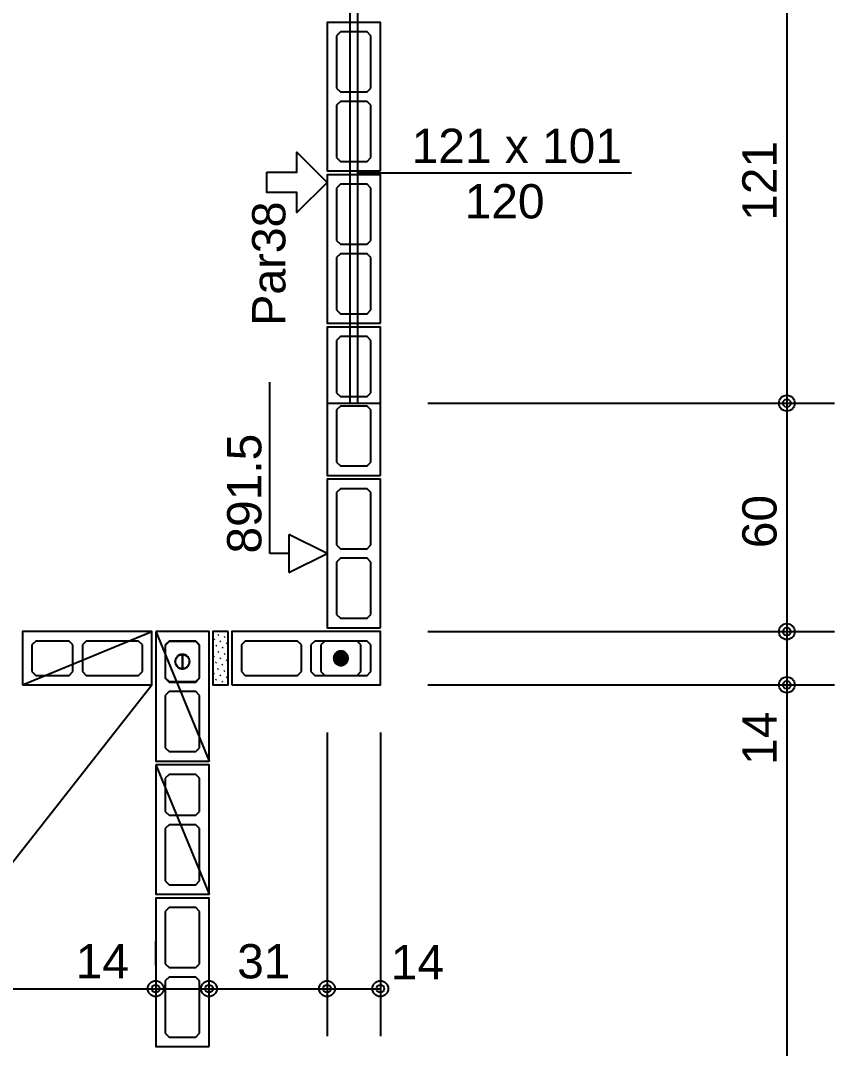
# Model space of a CAD drawing. Extents: x 0 to 119, y 0 to 84.
# Drawn here: x 39.85 to 44.13, y 58.51 to 63.91 of the extents above; entities that cross this region are included whole.
import ezdxf

# ---------------------------------------------------------------- set-up
doc = ezdxf.new("R2010")
doc.units = 0
doc.header["$MEASUREMENT"] = 0
doc.linetypes.add('ESTILO_TQS_0003', pattern=[1.5, 0.5, -0.4, 0.1, -0.5])
doc.linetypes.add('ESTILO_TQS_0005', pattern=[0.4, 0.3, -0.1])
for name, color, linetype in [('18', 6, 'CONTINUOUS'), ('27', 250, 'CONTINUOUS'), ('3', 7, 'CONTINUOUS'), ('35', 255, 'CONTINUOUS')]:
    doc.layers.add(name, color=color, linetype=linetype)
doc.styles.add('TQS_ARIAL', font='arial.ttf')

msp = doc.modelspace()

# ---------------------------------------------------------------- linework, layer by layer
at = {"layer": '18', "color": 6, "linetype": 'Continuous'}
for p, q in [((41.160294, 61.11055), (41.160294, 62.01055)), ((41.460294, 61.11055), (41.260294, 61.21055)), ((41.260294, 61.21055), (41.260294, 61.01055)), ((41.260294, 61.11055), (41.160294, 61.11055)), ((41.260294, 61.01055), (41.460294, 61.11055))]:
    msp.add_line(p, q, dxfattribs=at)
at = {"layer": '27', "color": 250, "linetype": 'ESTILO_TQS_0005'}
for points in [[(41.670294, 63.53555), (41.690294, 63.55555), (41.690294, 63.83055), (41.670294, 63.85055), (41.530294, 63.85055), (41.510294, 63.83055), (41.510294, 63.55555), (41.530294, 63.53555), (41.670294, 63.53555)], [(41.670294, 63.17055), (41.690294, 63.19055), (41.690294, 63.46555), (41.670294, 63.48555), (41.530294, 63.48555), (41.510294, 63.46555), (41.510294, 63.19055), (41.530294, 63.17055), (41.670294, 63.17055)], [(41.670294, 62.73555), (41.690294, 62.75555), (41.690294, 63.03055), (41.670294, 63.05055), (41.530294, 63.05055), (41.510294, 63.03055), (41.510294, 62.75555), (41.530294, 62.73555), (41.670294, 62.73555)], [(41.670294, 62.37055), (41.690294, 62.39055), (41.690294, 62.66555), (41.670294, 62.68555), (41.530294, 62.68555), (41.510294, 62.66555), (41.510294, 62.39055), (41.530294, 62.37055), (41.670294, 62.37055)], [(41.670294, 61.93555), (41.690294, 61.95555), (41.690294, 62.23055), (41.670294, 62.25055), (41.530294, 62.25055), (41.510294, 62.23055), (41.510294, 61.95555), (41.530294, 61.93555), (41.670294, 61.93555)], [(41.670294, 61.57055), (41.690294, 61.59055), (41.690294, 61.86555), (41.670294, 61.88555), (41.530294, 61.88555), (41.510294, 61.86555), (41.510294, 61.59055), (41.530294, 61.57055), (41.670294, 61.57055)], [(41.670294, 61.13555), (41.690294, 61.15555), (41.690294, 61.43055), (41.670294, 61.45055), (41.530294, 61.45055), (41.510294, 61.43055), (41.510294, 61.15555), (41.530294, 61.13555), (41.670294, 61.13555)], [(41.670294, 60.77055), (41.690294, 60.79055), (41.690294, 61.06555), (41.670294, 61.08555), (41.530294, 61.08555), (41.510294, 61.06555), (41.510294, 60.79055), (41.530294, 60.77055), (41.670294, 60.77055)], [(39.910294, 60.49055), (39.930294, 60.47055), (40.105294, 60.47055), (40.125294, 60.49055), (40.125294, 60.63055), (40.105294, 60.65055), (39.930294, 60.65055), (39.910294, 60.63055), (39.910294, 60.49055)], [(40.175294, 60.49055), (40.195294, 60.47055), (40.470294, 60.47055), (40.490294, 60.49055), (40.490294, 60.63055), (40.470294, 60.65055), (40.195294, 60.65055), (40.175294, 60.63055), (40.175294, 60.49055)], [(40.630294, 60.65055), (40.610294, 60.63055), (40.610294, 60.45555), (40.630294, 60.43555), (40.770294, 60.43555), (40.790294, 60.45555), (40.790294, 60.63055), (40.770294, 60.65055), (40.630294, 60.65055)], [(41.010294, 60.49055), (41.030294, 60.47055), (41.305294, 60.47055), (41.325294, 60.49055), (41.325294, 60.63055), (41.305294, 60.65055), (41.030294, 60.65055), (41.010294, 60.63055), (41.010294, 60.49055)], [(41.375294, 60.49055), (41.395294, 60.47055), (41.670294, 60.47055), (41.690294, 60.49055), (41.690294, 60.63055), (41.670294, 60.65055), (41.395294, 60.65055), (41.375294, 60.63055), (41.375294, 60.49055)], [(40.630294, 60.38555), (40.610294, 60.36555), (40.610294, 60.09055), (40.630294, 60.07055), (40.770294, 60.07055), (40.790294, 60.09055), (40.790294, 60.36555), (40.770294, 60.38555), (40.630294, 60.38555)], [(40.630294, 59.95055), (40.610294, 59.93055), (40.610294, 59.75555), (40.630294, 59.73555), (40.770294, 59.73555), (40.790294, 59.75555), (40.790294, 59.93055), (40.770294, 59.95055), (40.630294, 59.95055)], [(40.630294, 59.68555), (40.610294, 59.66555), (40.610294, 59.39055), (40.630294, 59.37055), (40.770294, 59.37055), (40.790294, 59.39055), (40.790294, 59.66555), (40.770294, 59.68555), (40.630294, 59.68555)], [(40.770294, 58.93555), (40.790294, 58.95555), (40.790294, 59.23055), (40.770294, 59.25055), (40.630294, 59.25055), (40.610294, 59.23055), (40.610294, 58.95555), (40.630294, 58.93555), (40.770294, 58.93555)], [(40.770294, 58.57055), (40.790294, 58.59055), (40.790294, 58.86555), (40.770294, 58.88555), (40.630294, 58.88555), (40.610294, 58.86555), (40.610294, 58.59055), (40.630294, 58.57055), (40.770294, 58.57055)]]:
    msp.add_lwpolyline(points, dxfattribs=at)
at = {"layer": '3', "color": 7, "linetype": 'Continuous'}
for p, q in [((41.58025, 64.32055), (41.58025, 61.90055)), ((41.62025, 64.32055), (41.62025, 61.90055)), ((41.62025, 63.11055), (43.059885, 63.11055)), ((41.46025, 61.90055), (41.74025, 61.90055)), ((39.860294, 60.42055), (40.540294, 60.70055)), ((40.560294, 60.70055), (40.840294, 60.02055)), ((40.863518, 60.70055), (40.863518, 60.70055)), ((40.907712, 60.70055), (40.907712, 60.70055)), ((40.630294, 60.64805), (40.610294, 60.62805)), ((40.770294, 60.64805), (40.630294, 60.64805)), ((40.790294, 60.62805), (40.770294, 60.64805)), ((40.868209, 60.661048), (40.864674, 60.657512)), ((40.89066, 60.683498), (40.887124, 60.679963)), ((40.901355, 60.649999), (40.897819, 60.646463)), ((40.923806, 60.67245), (40.92027, 60.668914)), ((40.93565, 60.684294), (40.93565, 60.684294)), ((40.940294, 60.688938), (40.940294, 60.688938)), ((40.940294, 60.644744), (40.940294, 60.644744)), ((41.447794, 60.65055), (41.427794, 60.63055)), ((41.617794, 60.65055), (41.447794, 60.65055)), ((41.637794, 60.63055), (41.617794, 60.65055)), ((40.610294, 60.62805), (40.610294, 60.45805)), ((40.790294, 60.45805), (40.790294, 60.62805)), ((40.878904, 60.627548), (40.875369, 60.624013)), ((40.889599, 60.594049), (40.886064, 60.590514)), ((40.91205, 60.6165), (40.908514, 60.612964)), ((40.917972, 60.622422), (40.917972, 60.622422)), ((40.934501, 60.63895), (40.930965, 60.635415)), ((40.940294, 60.60055), (40.940294, 60.60055)), ((41.427794, 60.63055), (41.427794, 60.49055)), ((41.637794, 60.49055), (41.637794, 60.63055)), ((40.867149, 60.571599), (40.863613, 60.568063)), ((40.877844, 60.538099), (40.874308, 60.534564)), ((40.900294, 60.56055), (40.896759, 60.557014)), ((40.922745, 60.583001), (40.919209, 60.579465)), ((40.933793, 60.549855), (40.930258, 60.546319)), ((40.940294, 60.556356), (40.940294, 60.556356)), ((40.866442, 60.482503), (40.862906, 60.478968)), ((40.882617, 60.498678), (40.882617, 60.498678)), ((40.888892, 60.504954), (40.885357, 60.501418)), ((40.911343, 60.527404), (40.907807, 60.523869)), ((40.922391, 60.494259), (40.918856, 60.490723)), ((40.940294, 60.512162), (40.940294, 60.512162)), ((41.427794, 60.49055), (41.447794, 60.47055)), ((41.617794, 60.47055), (41.637794, 60.49055)), ((40.610294, 60.45805), (40.630294, 60.43805)), ((40.630294, 60.43805), (40.770294, 60.43805)), ((40.770294, 60.43805), (40.790294, 60.45805)), ((40.864939, 60.436806), (40.864939, 60.436806)), ((40.87749, 60.449357), (40.873955, 60.445822)), ((40.899941, 60.471808), (40.896405, 60.468273)), ((40.910989, 60.438662), (40.907454, 60.435127)), ((40.93344, 60.461113), (40.929904, 60.457578)), ((40.940294, 60.467967), (40.940294, 60.467967)), ((41.447794, 60.47055), (41.617794, 60.47055)), ((35.440276, 53.93055), (40.540294, 60.42055)), ((40.940294, 60.423773), (40.940294, 60.423773)), ((40.560294, 60.00055), (40.840294, 59.32055))]:
    msp.add_line(p, q, dxfattribs=at)
for points in [[(41.740294, 63.12055), (41.740294, 63.90055), (41.460294, 63.90055), (41.460294, 63.12055), (41.740294, 63.12055)], [(41.144303, 63.113208), (41.302276, 63.113208), (41.302276, 63.218524), (41.46025, 63.06055), (41.302276, 62.902576), (41.302276, 63.007892), (41.144303, 63.007892), (41.144303, 63.113208)], [(41.740294, 62.32055), (41.740294, 63.10055), (41.460294, 63.10055), (41.460294, 62.32055), (41.740294, 62.32055)], [(41.740294, 61.52055), (41.740294, 62.30055), (41.460294, 62.30055), (41.460294, 61.52055), (41.740294, 61.52055)], [(41.740294, 60.72055), (41.740294, 61.50055), (41.460294, 61.50055), (41.460294, 60.72055), (41.740294, 60.72055)], [(39.860294, 60.42055), (40.540294, 60.42055), (40.540294, 60.70055), (39.860294, 60.70055), (39.860294, 60.42055)], [(40.560294, 60.70055), (40.560294, 60.02055), (40.840294, 60.02055), (40.840294, 60.70055), (40.560294, 60.70055)], [(40.940294, 60.70055), (40.860294, 60.70055), (40.860294, 60.42055), (40.940294, 60.42055), (40.940294, 60.70055)], [(40.960294, 60.42055), (41.740294, 60.42055), (41.740294, 60.70055), (40.960294, 60.70055), (40.960294, 60.42055)], [(41.533394, 60.56055), (41.533391, 60.560489), (41.533382, 60.560429), (41.533367, 60.56037), (41.533346, 60.560313), (41.533319, 60.560259), (41.533287, 60.560207), (41.53325, 60.560159), (41.533208, 60.560115), (41.533162, 60.560076), (41.533112, 60.560041), (41.533059, 60.560011), (41.533003, 60.559987), (41.532945, 60.559969), (41.532885, 60.559957), (41.532825, 60.559951), (41.532764, 60.559951), (41.532703, 60.559957), (41.532644, 60.559969), (41.532586, 60.559987), (41.53253, 60.560011), (41.532477, 60.560041), (41.532427, 60.560076), (41.532381, 60.560115), (41.532339, 60.560159), (41.532302, 60.560207), (41.53227, 60.560259), (41.532243, 60.560313), (41.532222, 60.56037), (41.532207, 60.560429), (41.532197, 60.560489), (41.532194, 60.56055), (41.570594, 60.56055), (41.5704, 60.564374), (41.569821, 60.568159), (41.568861, 60.571866), (41.567531, 60.575457), (41.565845, 60.578894), (41.563819, 60.582144), (41.561475, 60.585172), (41.558837, 60.587947), (41.555932, 60.590441), (41.552789, 60.592629), (41.549441, 60.594487), (41.545922, 60.595997), (41.542269, 60.597143), (41.538518, 60.597914), (41.534709, 60.598301), (41.53088, 60.598301), (41.52707, 60.597914), (41.52332, 60.597143), (41.519666, 60.595997), (41.516147, 60.594487), (41.512799, 60.592629), (41.509657, 60.590441), (41.506751, 60.587947), (41.504113, 60.585172), (41.501769, 60.582144), (41.499744, 60.578894), (41.498058, 60.575457), (41.496728, 60.571866), (41.495768, 60.568159), (41.495188, 60.564374), (41.494994, 60.56055), (41.533394, 60.56055)], [(40.700294, 60.54365), (40.700355, 60.543647), (40.700415, 60.543638), (40.700474, 60.543622), (40.700531, 60.543601), (40.700585, 60.543575), (40.700637, 60.543542), (40.700685, 60.543505), (40.700729, 60.543463), (40.700769, 60.543417), (40.700803, 60.543367), (40.700833, 60.543314), (40.700857, 60.543258), (40.700875, 60.5432), (40.700887, 60.543141), (40.700894, 60.54308), (40.700894, 60.54302), (40.700887, 60.542959), (40.700875, 60.5429), (40.700857, 60.542842), (40.700833, 60.542786), (40.700803, 60.542733), (40.700769, 60.542683), (40.700729, 60.542637), (40.700685, 60.542595), (40.700637, 60.542558), (40.700585, 60.542525), (40.700531, 60.542499), (40.700474, 60.542478), (40.700415, 60.542462), (40.700355, 60.542453), (40.700294, 60.54245), (40.700294, 60.58085), (40.69647, 60.580656), (40.692685, 60.580076), (40.688978, 60.579116), (40.685388, 60.577787), (40.68195, 60.5761), (40.6787, 60.574075), (40.675672, 60.571731), (40.672897, 60.569093), (40.670403, 60.566188), (40.668216, 60.563045), (40.666357, 60.559697), (40.664847, 60.556178), (40.663701, 60.552525), (40.66293, 60.548774), (40.662543, 60.544965), (40.662543, 60.541135), (40.66293, 60.537326), (40.663701, 60.533575), (40.664847, 60.529922), (40.666357, 60.526403), (40.668216, 60.523055), (40.670403, 60.519912), (40.672897, 60.517007), (40.675672, 60.514369), (40.6787, 60.512025), (40.68195, 60.51), (40.685388, 60.508313), (40.688978, 60.506984), (40.692685, 60.506024), (40.69647, 60.505444), (40.700294, 60.50525), (40.700294, 60.54365)], [(40.700294, 60.54245), (40.700234, 60.542453), (40.700174, 60.542462), (40.700115, 60.542478), (40.700058, 60.542499), (40.700003, 60.542525), (40.699952, 60.542558), (40.699903, 60.542595), (40.699859, 60.542637), (40.69982, 60.542683), (40.699785, 60.542733), (40.699756, 60.542786), (40.699732, 60.542842), (40.699713, 60.5429), (40.699701, 60.542959), (40.699695, 60.54302), (40.699695, 60.54308), (40.699701, 60.543141), (40.699713, 60.5432), (40.699732, 60.543258), (40.699756, 60.543314), (40.699785, 60.543367), (40.69982, 60.543417), (40.699859, 60.543463), (40.699903, 60.543505), (40.699952, 60.543542), (40.700003, 60.543575), (40.700058, 60.543601), (40.700115, 60.543622), (40.700174, 60.543638), (40.700234, 60.543647), (40.700294, 60.54365), (40.700294, 60.50525), (40.704118, 60.505444), (40.707903, 60.506024), (40.71161, 60.506984), (40.715201, 60.508313), (40.718639, 60.51), (40.721888, 60.512025), (40.724916, 60.514369), (40.727691, 60.517007), (40.730186, 60.519912), (40.732373, 60.523055), (40.734231, 60.526403), (40.735741, 60.529922), (40.736888, 60.533575), (40.737658, 60.537326), (40.738046, 60.541135), (40.738046, 60.544965), (40.737658, 60.548774), (40.736888, 60.552525), (40.735741, 60.556178), (40.734231, 60.559697), (40.732373, 60.563045), (40.730186, 60.566188), (40.727691, 60.569093), (40.724916, 60.571731), (40.721888, 60.574075), (40.718639, 60.5761), (40.715201, 60.577787), (40.71161, 60.579116), (40.707903, 60.580076), (40.704118, 60.580656), (40.700294, 60.58085), (40.700294, 60.54245)], [(41.532194, 60.56055), (41.532197, 60.560611), (41.532207, 60.560671), (41.532222, 60.56073), (41.532243, 60.560787), (41.53227, 60.560841), (41.532302, 60.560893), (41.532339, 60.560941), (41.532381, 60.560985), (41.532427, 60.561024), (41.532477, 60.561059), (41.53253, 60.561089), (41.532586, 60.561113), (41.532644, 60.561131), (41.532703, 60.561143), (41.532764, 60.561149), (41.532825, 60.561149), (41.532885, 60.561143), (41.532945, 60.561131), (41.533003, 60.561113), (41.533059, 60.561089), (41.533112, 60.561059), (41.533162, 60.561024), (41.533208, 60.560985), (41.53325, 60.560941), (41.533287, 60.560893), (41.533319, 60.560841), (41.533346, 60.560787), (41.533367, 60.56073), (41.533382, 60.560671), (41.533391, 60.560611), (41.533394, 60.56055), (41.494994, 60.56055), (41.495188, 60.556726), (41.495768, 60.552941), (41.496728, 60.549234), (41.498058, 60.545643), (41.499744, 60.542206), (41.501769, 60.538956), (41.504113, 60.535928), (41.506751, 60.533153), (41.509657, 60.530659), (41.512799, 60.528471), (41.516147, 60.526613), (41.519666, 60.525103), (41.52332, 60.523957), (41.52707, 60.523186), (41.53088, 60.522799), (41.534709, 60.522799), (41.538518, 60.523186), (41.542269, 60.523957), (41.545922, 60.525103), (41.549441, 60.526613), (41.552789, 60.528471), (41.555932, 60.530659), (41.558837, 60.533153), (41.561475, 60.535928), (41.563819, 60.538956), (41.565845, 60.542206), (41.567531, 60.545643), (41.568861, 60.549234), (41.569821, 60.552941), (41.5704, 60.556726), (41.570594, 60.56055), (41.532194, 60.56055)], [(40.560294, 60.00055), (40.560294, 59.32055), (40.840294, 59.32055), (40.840294, 60.00055), (40.560294, 60.00055)], [(40.840294, 58.52055), (40.840294, 59.30055), (40.560294, 59.30055), (40.560294, 58.52055), (40.840294, 58.52055)]]:
    msp.add_lwpolyline(points, dxfattribs=at)
for centre in [(41.532794, 60.56055), (40.700294, 60.54305)]:
    msp.add_circle(centre, 0.0372, dxfattribs=at)
for points in [[(41.533162, 60.560076), (41.509657, 60.590441), (41.506751, 60.587947)], [(41.533162, 60.560076), (41.512799, 60.592629), (41.509657, 60.590441)], [(41.533162, 60.560076), (41.516147, 60.594487), (41.512799, 60.592629)], [(41.533162, 60.560076), (41.519666, 60.595997), (41.516147, 60.594487)], [(41.533162, 60.560076), (41.52332, 60.597143), (41.519666, 60.595997)], [(41.533162, 60.560076), (41.52707, 60.597914), (41.52332, 60.597143)], [(41.533162, 60.560076), (41.53088, 60.598301), (41.52707, 60.597914)], [(41.533162, 60.560076), (41.534709, 60.598301), (41.53088, 60.598301)], [(41.570594, 60.56055), (41.534709, 60.598301), (41.533162, 60.560076)], [(41.570594, 60.56055), (41.538518, 60.597914), (41.534709, 60.598301)], [(41.570594, 60.56055), (41.542269, 60.597143), (41.538518, 60.597914)], [(41.570594, 60.56055), (41.545922, 60.595997), (41.542269, 60.597143)], [(41.570594, 60.56055), (41.549441, 60.594487), (41.545922, 60.595997)], [(41.570594, 60.56055), (41.552789, 60.592629), (41.549441, 60.594487)], [(41.570594, 60.56055), (41.555932, 60.590441), (41.552789, 60.592629)], [(41.570594, 60.56055), (41.558837, 60.587947), (41.555932, 60.590441)], [(41.533162, 60.560076), (41.495188, 60.564374), (41.494994, 60.56055)], [(41.532427, 60.561024), (41.494994, 60.56055), (41.495188, 60.556726)], [(41.533162, 60.560076), (41.495768, 60.568159), (41.495188, 60.564374)], [(41.532427, 60.561024), (41.495188, 60.556726), (41.495768, 60.552941)], [(41.533162, 60.560076), (41.496728, 60.571866), (41.495768, 60.568159)], [(41.532427, 60.561024), (41.495768, 60.552941), (41.496728, 60.549234)], [(41.533162, 60.560076), (41.498058, 60.575457), (41.496728, 60.571866)], [(41.532427, 60.561024), (41.496728, 60.549234), (41.498058, 60.545643)], [(41.533162, 60.560076), (41.499744, 60.578894), (41.498058, 60.575457)], [(41.532427, 60.561024), (41.498058, 60.545643), (41.499744, 60.542206)], [(41.533162, 60.560076), (41.501769, 60.582144), (41.499744, 60.578894)], [(41.532427, 60.561024), (41.499744, 60.542206), (41.501769, 60.538956)], [(41.533162, 60.560076), (41.504113, 60.585172), (41.501769, 60.582144)], [(41.532427, 60.561024), (41.501769, 60.538956), (41.504113, 60.535928)], [(41.533162, 60.560076), (41.506751, 60.587947), (41.504113, 60.585172)], [(41.532427, 60.561024), (41.504113, 60.535928), (41.506751, 60.533153)], [(41.532427, 60.561024), (41.506751, 60.533153), (41.509657, 60.530659)], [(41.532427, 60.561024), (41.509657, 60.530659), (41.512799, 60.528471)], [(41.532427, 60.561024), (41.512799, 60.528471), (41.516147, 60.526613)], [(41.532427, 60.561024), (41.516147, 60.526613), (41.519666, 60.525103)], [(41.532427, 60.561024), (41.519666, 60.525103), (41.52332, 60.523957)], [(41.532427, 60.561024), (41.52332, 60.523957), (41.52707, 60.523186)], [(41.532427, 60.561024), (41.52707, 60.523186), (41.53088, 60.522799)], [(41.532427, 60.561024), (41.53088, 60.522799), (41.534709, 60.522799)], [(41.532427, 60.561024), (41.532222, 60.56073), (41.532194, 60.56055)], [(41.532427, 60.561024), (41.532194, 60.56055), (41.532194, 60.56055)], [(41.532427, 60.561024), (41.532194, 60.56055), (41.532194, 60.56055)], [(41.532427, 60.561024), (41.532194, 60.56055), (41.532194, 60.56055)], [(41.532427, 60.561024), (41.532194, 60.56055), (41.532194, 60.56055)], [(41.532427, 60.561024), (41.532194, 60.56055), (41.532194, 60.56055)], [(41.532427, 60.561024), (41.532194, 60.56055), (41.532194, 60.56055)], [(41.532427, 60.561024), (41.532194, 60.56055), (41.532194, 60.56055)], [(41.532427, 60.561024), (41.532194, 60.56055), (41.532194, 60.56055)], [(41.532427, 60.561024), (41.532194, 60.56055), (41.532194, 60.56055)], [(41.532427, 60.561024), (41.532194, 60.56055), (41.532194, 60.56055)], [(41.532427, 60.561024), (41.532194, 60.56055), (41.532194, 60.56055)], [(41.532427, 60.561024), (41.532194, 60.56055), (41.532194, 60.56055)], [(41.532427, 60.561024), (41.532194, 60.56055), (41.532194, 60.56055)], [(41.532427, 60.561024), (41.532194, 60.56055), (41.532194, 60.56055)], [(41.532427, 60.561024), (41.532194, 60.56055), (41.532194, 60.56055)], [(41.532427, 60.561024), (41.532194, 60.56055), (41.532194, 60.56055)], [(41.532427, 60.561024), (41.532194, 60.56055), (41.532194, 60.56055)], [(41.532427, 60.561024), (41.532194, 60.56055), (41.532194, 60.56055)], [(41.532427, 60.561024), (41.532194, 60.56055), (41.532194, 60.56055)], [(41.532427, 60.561024), (41.532194, 60.56055), (41.532194, 60.56055)], [(41.532427, 60.561024), (41.532194, 60.56055), (41.532194, 60.56055)], [(41.532427, 60.561024), (41.532194, 60.56055), (41.532194, 60.56055)], [(41.532427, 60.561024), (41.53227, 60.560841), (41.532222, 60.56073)], [(41.532427, 60.561024), (41.532302, 60.560893), (41.53227, 60.560841)], [(41.532427, 60.561024), (41.532339, 60.560941), (41.532302, 60.560893)], [(41.532427, 60.561024), (41.532381, 60.560985), (41.532339, 60.560941)], [(41.532427, 60.561024), (41.532427, 60.561024), (41.532381, 60.560985)], [(41.532427, 60.561024), (41.532381, 60.560985), (41.532381, 60.560985)], [(41.570594, 60.56055), (41.532427, 60.561024), (41.534709, 60.522799)], [(41.532427, 60.561024), (41.532427, 60.561024), (41.532427, 60.561024)], [(41.533394, 60.56055), (41.533162, 60.560076), (41.533162, 60.560076)], [(41.533394, 60.56055), (41.533162, 60.560076), (41.533162, 60.560076)], [(41.533394, 60.56055), (41.533162, 60.560076), (41.533208, 60.560115)], [(41.533394, 60.56055), (41.533208, 60.560115), (41.533208, 60.560115)], [(41.533394, 60.56055), (41.533208, 60.560115), (41.53325, 60.560159)], [(41.533394, 60.56055), (41.53325, 60.560159), (41.533287, 60.560207)], [(41.533394, 60.56055), (41.533287, 60.560207), (41.533319, 60.560259)], [(41.533394, 60.56055), (41.533319, 60.560259), (41.533367, 60.56037)], [(41.533394, 60.56055), (41.533367, 60.56037), (41.533394, 60.56055)], [(41.533394, 60.56055), (41.533394, 60.56055), (41.533394, 60.56055)], [(41.533394, 60.56055), (41.533394, 60.56055), (41.533394, 60.56055)], [(41.533394, 60.56055), (41.533394, 60.56055), (41.533394, 60.56055)], [(41.533394, 60.56055), (41.533394, 60.56055), (41.533394, 60.56055)], [(41.533394, 60.56055), (41.533394, 60.56055), (41.533394, 60.56055)], [(41.533394, 60.56055), (41.533394, 60.56055), (41.533394, 60.56055)], [(41.533394, 60.56055), (41.533394, 60.56055), (41.533394, 60.56055)], [(41.533394, 60.56055), (41.533394, 60.56055), (41.533394, 60.56055)], [(41.533394, 60.56055), (41.533394, 60.56055), (41.533394, 60.56055)], [(41.533394, 60.56055), (41.533394, 60.56055), (41.533394, 60.56055)], [(41.533394, 60.56055), (41.533394, 60.56055), (41.533394, 60.56055)], [(41.533394, 60.56055), (41.533394, 60.56055), (41.533394, 60.56055)], [(41.533394, 60.56055), (41.533394, 60.56055), (41.533394, 60.56055)], [(41.533394, 60.56055), (41.533394, 60.56055), (41.533394, 60.56055)], [(41.533394, 60.56055), (41.533394, 60.56055), (41.533394, 60.56055)], [(41.533394, 60.56055), (41.533394, 60.56055), (41.533394, 60.56055)], [(41.533394, 60.56055), (41.533394, 60.56055), (41.533394, 60.56055)], [(41.533394, 60.56055), (41.533394, 60.56055), (41.533394, 60.56055)], [(41.533394, 60.56055), (41.533394, 60.56055), (41.533394, 60.56055)], [(41.533394, 60.56055), (41.533394, 60.56055), (41.533394, 60.56055)], [(41.533394, 60.56055), (41.533394, 60.56055), (41.533394, 60.56055)], [(41.570594, 60.56055), (41.534709, 60.522799), (41.538518, 60.523186)], [(41.570594, 60.56055), (41.538518, 60.523186), (41.542269, 60.523957)], [(41.570594, 60.56055), (41.542269, 60.523957), (41.545922, 60.525103)], [(41.570594, 60.56055), (41.545922, 60.525103), (41.549441, 60.526613)], [(41.570594, 60.56055), (41.549441, 60.526613), (41.552789, 60.528471)], [(41.570594, 60.56055), (41.552789, 60.528471), (41.555932, 60.530659)], [(41.570594, 60.56055), (41.555932, 60.530659), (41.558837, 60.533153)], [(41.570594, 60.56055), (41.561475, 60.585172), (41.558837, 60.587947)], [(41.570594, 60.56055), (41.558837, 60.533153), (41.561475, 60.535928)], [(41.570594, 60.56055), (41.563819, 60.582144), (41.561475, 60.585172)], [(41.570594, 60.56055), (41.561475, 60.535928), (41.563819, 60.538956)], [(41.570594, 60.56055), (41.565845, 60.578894), (41.563819, 60.582144)], [(41.570594, 60.56055), (41.563819, 60.538956), (41.565845, 60.542206)], [(41.570594, 60.56055), (41.567531, 60.575457), (41.565845, 60.578894)], [(41.570594, 60.56055), (41.565845, 60.542206), (41.567531, 60.545643)], [(41.570594, 60.56055), (41.568861, 60.571866), (41.567531, 60.575457)], [(41.570594, 60.56055), (41.567531, 60.545643), (41.568861, 60.549234)], [(41.570594, 60.56055), (41.569821, 60.568159), (41.568861, 60.571866)], [(41.570594, 60.56055), (41.568861, 60.549234), (41.569821, 60.552941)], [(41.570594, 60.56055), (41.5704, 60.564374), (41.569821, 60.568159)], [(41.570594, 60.56055), (41.569821, 60.552941), (41.5704, 60.556726)]]:
    msp.add_solid(points, dxfattribs=at)
at = {"layer": '35', "color": 255, "linetype": 'Continuous'}
for p, q in [((43.875505, 64.32055), (43.875505, 61.90055)), ((41.74025, 61.90055), (41.74025, 61.90055)), ((41.74025, 61.90055), (41.74025, 61.90055)), ((41.99025, 61.90055), (44.125505, 61.90055)), ((41.99025, 61.90055), (44.125505, 61.90055)), ((43.875505, 61.90055), (43.875505, 60.70055)), ((41.74025, 60.70055), (41.74025, 60.70055)), ((41.74025, 60.70055), (41.74025, 60.70055)), ((41.99025, 60.70055), (44.125505, 60.70055)), ((41.99025, 60.70055), (44.125505, 60.70055)), ((43.875505, 60.70055), (43.875505, 60.42055)), ((41.46025, 60.42055), (41.46025, 60.42055)), ((41.46025, 60.42055), (41.46025, 60.42055)), ((41.74025, 60.42055), (41.74025, 60.42055)), ((41.74025, 60.42055), (41.74025, 60.42055)), ((41.74025, 60.42055), (41.74025, 60.42055)), ((41.99025, 60.42055), (44.125505, 60.42055)), ((41.99025, 60.42055), (44.125505, 60.42055)), ((43.875505, 60.42055), (43.875505, 54.210548)), ((41.46025, 60.17055), (41.46025, 58.574578)), ((41.46025, 60.17055), (41.46025, 58.574578)), ((41.74025, 60.17055), (41.74025, 58.574578)), ((40.560294, 58.946863), (40.560294, 59.074578)), ((40.560294, 58.946863), (40.560294, 59.074578)), ((40.840294, 58.933853), (40.840294, 59.074578)), ((40.840294, 58.869004), (40.840294, 59.074578)), ((35.440294, 58.824578), (40.560294, 58.824578)), ((40.560294, 58.824578), (40.840294, 58.824578)), ((40.840294, 58.824578), (41.46025, 58.824578)), ((41.46025, 58.824578), (41.74025, 58.824578)), ((40.560294, 58.696863), (40.560294, 58.696863)), ((40.560294, 58.696863), (40.560294, 58.696863)), ((40.840294, 58.683853), (40.840294, 58.683853)), ((40.840294, 58.619004), (40.840294, 58.619004))]:
    msp.add_line(p, q, dxfattribs=at)
for centre, radius in [((43.875505, 61.90055), 0.041625), ((43.875505, 61.90055), 0.041625), ((43.875505, 61.90055), 0.02075), ((43.875505, 61.90055), 0.02075), ((43.875505, 60.70055), 0.041625), ((43.875505, 60.70055), 0.041625), ((43.875505, 60.70055), 0.02075), ((43.875505, 60.70055), 0.02075), ((43.875505, 60.42055), 0.041625), ((43.875505, 60.42055), 0.041625), ((43.875505, 60.42055), 0.02075), ((43.875505, 60.42055), 0.02075), ((40.560294, 58.824578), 0.041625), ((40.560294, 58.824578), 0.041625), ((40.840294, 58.824578), 0.041625), ((40.840294, 58.824578), 0.041625), ((41.46025, 58.824578), 0.041625), ((41.46025, 58.824578), 0.041625), ((41.74025, 58.824578), 0.041625), ((40.560294, 58.824578), 0.02075), ((40.560294, 58.824578), 0.02075), ((40.840294, 58.824578), 0.02075), ((40.840294, 58.824578), 0.02075), ((41.46025, 58.824578), 0.02075), ((41.46025, 58.824578), 0.02075), ((41.74025, 58.824578), 0.02075)]:
    msp.add_circle(centre, radius, dxfattribs=at)

# ---------------------------------------------------------------- texts
at = {"layer": '18', "color": 6, "linetype": 'ESTILO_TQS_0003', "style": 'TQS_ARIAL'}
msp.add_text('891.5', height=0.18, rotation=90, dxfattribs=at).set_placement((41.115294, 61.11055))
at = {"layer": '3', "color": 7, "linetype": 'Continuous', "style": 'TQS_ARIAL'}
for s, p in [('121 x 101', (41.904715, 63.162405)), ('120', (42.183134, 62.871164))]:
    msp.add_text(s, height=0.18, dxfattribs=at).set_placement(p)
msp.add_text('Par38', height=0.175, rotation=90, dxfattribs=at).set_placement((41.2415, 62.307688))
at = {"layer": '35', "color": 255, "linetype": 'Continuous', "style": 'TQS_ARIAL'}
for s, p in [('121', (43.821505, 62.85855)), ('60', (43.821505, 61.13855)), ('14', (43.821505, 60.00055))]:
    msp.add_text(s, height=0.18, rotation=90, dxfattribs=at).set_placement(p)
for s, p in [('14', (40.140294, 58.878578)), ('31', (40.988272, 58.878578)), ('14', (41.795335, 58.873823))]:
    msp.add_text(s, height=0.18, dxfattribs=at).set_placement(p)

doc.saveas('drawing.dxf')
